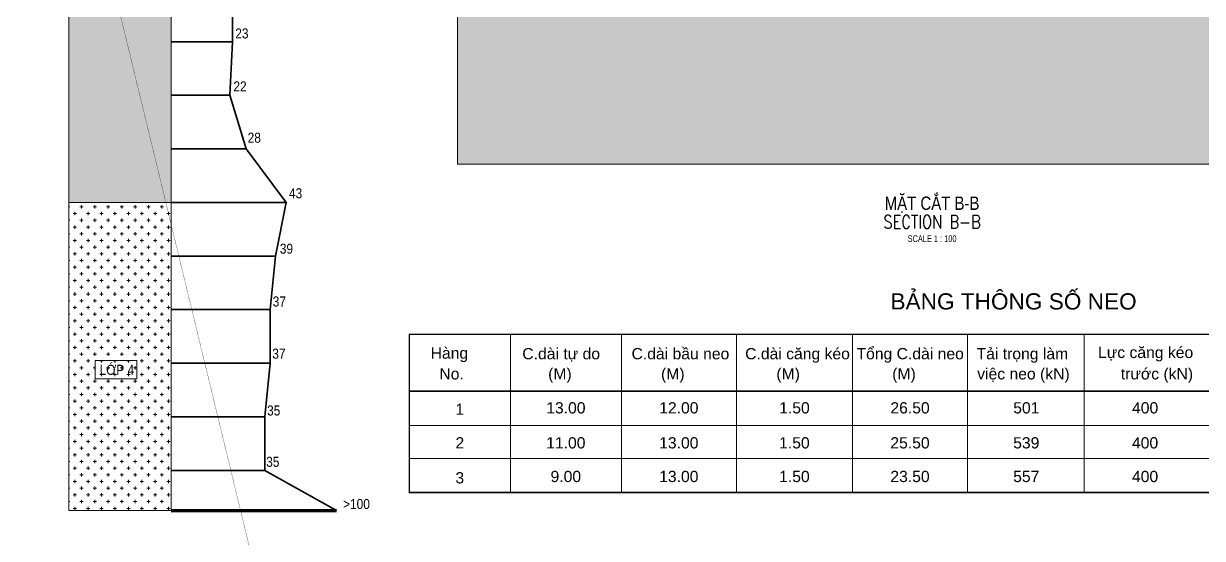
# Model space of a CAD drawing. Header units: millimetres. Extents: x -383953 to 676589, y -101685 to 196247.
# Drawn here: x 121017 to 165062, y 129820 to 149035 of the extents above; entities that cross this region are included whole.
import ezdxf
from ezdxf.enums import TextEntityAlignment as Align

# ---------------------------------------------------------------- set-up
doc = ezdxf.new("R2010")
doc.units = ezdxf.units.MM
doc.layers.get('0').update_dxf_attribs({"lineweight": 20})
for name, color, linetype, lineweight in [('NDC_S_ANNO', 7, 'Continuous', 20), ('NDC_S_CONTINUOUS', 3, 'Continuous', 20), ('NDC_S_DIM', 1, 'Continuous', 15), ('NDC_S_ENG TITLE', 3, 'Continuous', 20), ('NDC_S_HATCH MATERIAL', 8, 'Continuous', 13), ('NDC_S_LEVEL TEXT', 7, 'Continuous', 20), ('NDC_S_REBAR', 4, 'Continuous', 35), ('NDC_S_TEXT SYMBOL', 7, 'Continuous', 20), ('NDC_S_VN TITLE', 6, 'Continuous', 35)]:
    doc.layers.add(name, color=color, linetype=linetype, lineweight=lineweight)
doc.styles.add('ARIAL', font='arial.ttf', dxfattribs={"width": 0.8})
doc.styles.add('NDC_ANNO', font='', dxfattribs={"width": 0.8})
doc.styles.add('NDC_ARIAL', font='arial.ttf', dxfattribs={"width": 0.85})
doc.styles.add('NDC_EN TXT', font='romans.shx', dxfattribs={"width": 0.8})
doc.styles.add('NDC_VIE TXT', font='arial.ttf', dxfattribs={"width": 0.8})
doc.styles.get('NDC_ANNO').set_extended_font_data('Dotum')

# ---------------------------------------------------------------- blocks, each defined once
blk = doc.blocks.new('Drawing name_symbol')
at = {"layer": 'NDC_S_ENG TITLE', "style": 'NDC_EN TXT', "width": 0.8}
blk.add_attdef('SECTDET1', text='', height=5, dxfattribs=at).set_placement((0, 1.01), align=Align.CENTER)
at = {"layer": 'NDC_S_TEXT SYMBOL', "lineweight": 25, "style": 'NDC_ANNO', "width": 0.8}
blk.add_attdef('SSCALE', text='', height=2.5, dxfattribs=at).set_placement((0, -4), align=Align.CENTER)
at = {"layer": 'NDC_S_VN TITLE', "style": 'NDC_VIE TXT', "width": 0.8}
blk.add_attdef('SECTDET2', text='', height=5, dxfattribs=at).set_placement((0, 7.97), align=Align.CENTER)

msp = doc.modelspace()

# ---------------------------------------------------------------- hatches: boundary and pattern name
at = {"layer": 'NDC_S_HATCH MATERIAL'}
h = msp.add_hatch(dxfattribs=at)
h.set_pattern_fill('AR-SAND', color=256, scale=100)
h.set_pattern_definition([(37.5, (717870.11, -441558.42), (-6.299336, 192.682377), [0, -152, 0, -170, 0, -162.5]), (7.5, (717870.11, -441558.42), (176.97767, 282.21461), [0, -82, 0, -137, 0, -52.5]), (327.5, (717747.11, -441558.42), (311.414186, 0.565905), [0, -50, 0, -180, 0, -235]), (317.5, (717747.11, -441558.42), (300.61266, 87.76756), [0, -25, 0, -118, 0, -135])])
h.paths.add_polyline_path([(126528.4, 165358.8), (122704.8, 165358.8), (122704.8, 142358.8), (126528.4, 142358.8)])
h.paths.add_polyline_path([(125247, 154874.2), (125247, 154181.5), (123690.2, 154181.5), (123690.2, 154874.2)], flags=16)
h = msp.add_hatch(dxfattribs=at)
h.set_pattern_fill('AR-SAND', color=256, scale=15)
h.set_pattern_definition([(37.5, (130535.2, 433031.9), (-24.0005, 734.1199), [0, -579.12, 0, -647.7, 0, -619.125]), (7.5, (130535.2, 433031.9), (674.285, 1075.2377), [0, -312.42, 0, -521.97, 0, -200.025]), (327.5, (130066.55, 433031.9), (1186.4886, 2.1558), [0, -190.5, 0, -685.8, 0, -895.35]), (317.5, (130066.5, 433031.9), (1145.3347, 334.394), [0, -95.25, 0, -449.58, 0, -514.35])])
h.paths.add_polyline_path([(173284.4, 143787.8), (173284.4, 161458.8), (172684.4, 161458.8), (171184.4, 159958.8), (168984.4, 159958.8), (167484.4, 161458.8), (162784.4, 161458.8), (162284.4, 160958.8), (161684.4, 160958.8), (161684.4, 149358.8), (160884.4, 149358.8), (160884.4, 165358.7), (137227.7, 165358.7), (137227.7, 143787.8)])
h = msp.add_hatch(dxfattribs=at)
h.set_pattern_fill('CROSS', color=256, scale=1000)
h.set_pattern_definition([(0, (717870.11, -441558.42), (250, 250), [125, -375]), (90, (717932.61, -441620.92), (-250, 250), [125, -375])])
h.paths.add_polyline_path([(126528.4, 142358.8), (122704.8, 142358.8), (122704.8, 130858.8), (126528.4, 130858.8)])
h.paths.add_polyline_path([(125247, 136465.7), (125247, 135773), (123690.2, 135773), (123690.2, 136465.7)], flags=16)
h.paths.add_polyline_path([(123736.9, 135800.7), (125272.8, 135800.7), (125272.8, 136514.7), (123736.9, 136514.7)], flags=16)

# ---------------------------------------------------------------- linework, layer by layer
at = {"color": 3}
for p, q in [((139205.7, 137433.4), (139205.7, 135333.9)), ((143352.5, 137433.4), (143352.5, 135333.9)), ((147648.1, 137433.4), (147648.1, 135333.9)), ((151990, 137433.4), (151990, 135333.9)), ((156285.5, 137433.4), (156285.5, 135333.9)), ((160649.1, 137433.4), (160649.1, 135333.9)), ((135426.6, 135333.9), (179102.7, 135333.9)), ((135426.6, 135308.8), (179101.1, 135308.8)), ((139205.7, 134053.1), (139205.7, 135333.9)), ((139205.7, 131519.3), (139205.7, 135333.9)), ((143352.5, 134053.1), (143352.5, 135333.9)), ((143352.5, 131519.3), (143352.5, 135333.9)), ((147648.1, 134053.1), (147648.1, 135333.9)), ((147648.1, 131519.3), (147648.1, 135333.9)), ((151990, 134053.1), (151990, 135333.9)), ((151990, 131519.3), (151990, 135333.9)), ((156285.5, 134053.1), (156285.5, 135333.9)), ((156285.5, 131519.3), (156285.5, 135333.9)), ((160649.1, 134053.1), (160649.1, 135333.9)), ((160649.1, 131519.3), (160649.1, 135333.9)), ((135426.6, 134028), (179101.1, 134028)), ((135425, 132800.1), (179099.5, 132800.1)), ((135426.6, 131519.3), (179101.1, 131519.3))]:
    msp.add_line(p, q, dxfattribs=at)
at = {"color": 4, "const_width": 50.4}
msp.add_lwpolyline([(135426.6, 137433.4), (179105.4, 137433.4), (179103.9, 131533.3), (135426.2, 131533.3)], close=True, dxfattribs=at)
at = {"layer": 'NDC_S_CONTINUOUS'}
for p, q in [((122705.4, 131158.9), (122704.8, 174358.9)), ((122704.8, 130858.8), (122704.8, 174358.9)), ((122704.8, 130858.9), (122704.8, 174358.9)), ((126528.4, 130858.8), (126528.4, 174358.8)), ((137227.7, 174358.8), (137227.7, 143787.8)), ((137227.7, 143787.8), (173284.4, 143787.8)), ((126528.4, 142358.8), (122704.8, 142358.8)), ((126528.4, 130858.8), (122704.8, 130858.8))]:
    msp.add_line(p, q, dxfattribs=at)
at = {"layer": 'NDC_S_CONTINUOUS', "lineweight": 100}
msp.add_line((126528.4, 130858.8), (132703.4, 130858.8), dxfattribs=at)
at = {"layer": 'NDC_S_DIM', "ltscale": 100, "const_width": 10}
msp.add_lwpolyline([(119120, 172050), (130840, 123800)], dxfattribs=at)
at = {"layer": 'NDC_S_DIM'}
msp.add_lwpolyline([(123690.2, 136465.7), (125247, 136465.7), (125247, 135773), (123690.2, 135773)], close=True, dxfattribs=at)
at = {"layer": 'NDC_S_REBAR', "color": 3}
for p, q in [((128828.4, 150358.8), (128828.4, 148358.8)), ((126528.4, 148358.8), (128828.4, 148358.8)), ((128828.4, 148358.8), (128728.4, 146358.8)), ((126528.4, 146358.8), (128728.4, 146358.8)), ((128728.4, 146358.8), (129328.4, 144358.8)), ((126528.4, 144358.8), (129328.4, 144358.8)), ((129328.4, 144358.8), (130828.4, 142358.8)), ((126528.4, 142358.8), (130828.4, 142358.8)), ((130828.4, 142358.8), (130428.4, 140358.8)), ((126528.4, 140358.8), (130428.4, 140358.8)), ((130428.4, 140358.8), (130228.4, 138358.8)), ((126528.4, 138358.8), (130228.4, 138358.8)), ((130228.4, 138358.8), (130228.4, 136358.8)), ((126528.4, 136358.8), (130228.4, 136358.8)), ((130228.4, 136358.8), (130028.4, 134358.8)), ((126528.4, 134358.8), (130028.4, 134358.8)), ((130028.4, 134358.8), (130028.4, 132358.8)), ((126528.4, 132358.8), (130028.4, 132358.8)), ((130028.4, 132358.8), (132703.4, 130858.8))]:
    msp.add_line(p, q, dxfattribs=at)

# ---------------------------------------------------------------- block references
at = {"layer": 'NDC_S_ANNO', "xscale": 100, "yscale": 100, "zscale": 100}
msp.add_blockref('Drawing name_symbol', (154961.5, 141284.2), dxfattribs=at).add_auto_attribs({'SECTDET1': 'SECTION B-B', 'SECTDET2': 'MẶT CẮT B-B', 'SSCALE': 'SCALE 1 : 100'})

# ---------------------------------------------------------------- texts
at = {"color": 4, "style": 'ARIAL'}
msp.add_text('BẢNG THÔNG SỐ NEO', height=604.662, dxfattribs=at).set_placement((153407.6, 138363.7))
at = {"color": 3, "style": 'ARIAL'}
for s, height, p in [('Tổng C.dài neo', 419.904, (152136.9, 136504.8)), ('Hàng', 419.9, (136226.1, 136526.6)), ('C.dài tự do', 419.904, (139652, 136504.8)), ('C.dài bầu neo', 419.904, (143732.5, 136504.8)), ('C.dài căng kéo', 419.904, (147978, 136504.8)), ('Tải trọng làm', 419.904, (156623.7, 136504.8)), ('  No.', 419.9, (136226.1, 135753.8)), ('  (M)', 419.9, (140290.8, 135753.8)), ('  (M)', 419.9, (144509, 135753.8)), ('  (M)', 419.9, (148818.3, 135753.8)), ('  (M)', 419.9, (153146, 135753.8)), (' việc neo (kN)', 419.904, (156484.5, 135753.8)), (' trước (kN)', 419.904, (161851, 135753.9))]:
    msp.add_text(s, height=height, dxfattribs=at).set_placement(p)
for s, height, p in [('Lực căng kéo', 419.904, (162940.5, 136762)), ('1', 419.9, (137316.2, 134643.3)), ('13.00', 419.9, (141279.1, 134693.5)), ('12.00', 419.9, (145500.3, 134693.5)), ('1.50', 419.9, (149819, 134693.5)), ('26.50', 419.9, (154137.7, 134693.5)), ('501', 419.9, (158483, 134693.5)), ('400', 419.9, (162921.8, 134693.5)), ('2', 419.9, (137316.2, 133387.6)), ('11.00', 419.9, (141277.5, 133387.6)), ('13.00', 419.9, (145498.6, 133387.6)), ('1.50', 419.9, (149817.4, 133387.6)), ('25.50', 419.9, (154136.1, 133387.6)), ('539', 419.9, (158481.3, 133387.6)), ('400', 419.9, (162920.2, 133387.6)), ('3', 419.9, (137314.5, 132081.7)), ('9.00', 419.9, (141277.5, 132131.9)), ('13.00', 419.9, (145498.6, 132131.9)), ('1.50', 419.9, (149817.4, 132131.9)), ('23.50', 419.9, (154136.1, 132131.9)), ('557', 419.9, (158481.3, 132131.9)), ('400', 419.9, (162920.2, 132131.9))]:
    msp.add_text(s, height=height, dxfattribs=at).set_placement(p, align=Align.MIDDLE_CENTER)
at = {"layer": 'NDC_S_LEVEL TEXT', "style": 'NDC_ARIAL', "width": 0.85}
for s, p in [('23', (129174.1, 148667.5)), ('22', (129104.4, 146694.7)), ('28', (129637, 144776.4)), ('43', (131179.6, 142701.9)), ('39', (130838.3, 140633.4)), ('37', (130573.2, 138661.7)), ('37', (130557, 136714.6)), ('35', (130362.9, 134594.3)), ('35', (130329.5, 132678.8)), ('>100', (133455.2, 131105.1))]:
    msp.add_text(s, height=375, dxfattribs=at).set_placement(p, align=Align.MIDDLE)
at = {"layer": 'NDC_S_VN TITLE', "style": 'NDC_ARIAL', "width": 0.85}
msp.add_text('LỚP 4', height=375, dxfattribs=at).set_placement((124504.8, 136157.7), align=Align.MIDDLE)

doc.saveas('drawing.dxf')
